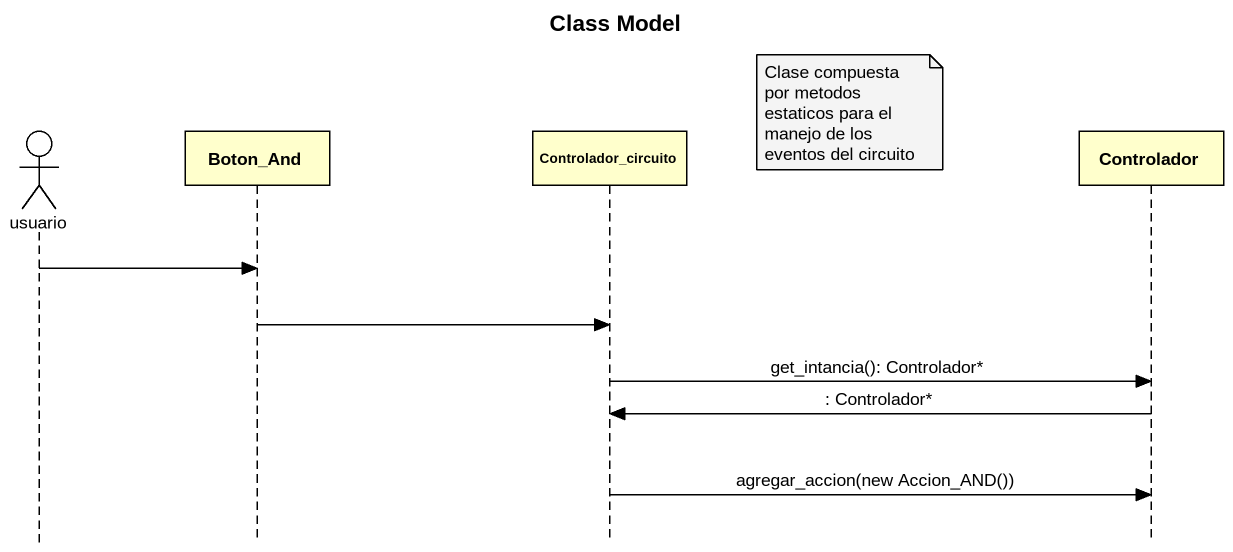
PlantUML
@startuml
title Class Model
hide footbox
actor usuario
participant Boton_And
participant Controlador_circuito
participant Controlador

note right of Controlador_circuito : Clase compuesta por metodos estaticos para el manejo de los eventos del circuito
usuario -> Boton_And
Boton_And -> Controlador_circuito
Controlador_circuito -> Controlador : get_intancia(): Controlador*
Controlador -> Controlador_circuito : : Controlador*
Controlador_circuito -> Controlador : agregar_accion(new Accion_AND())
@enduml
